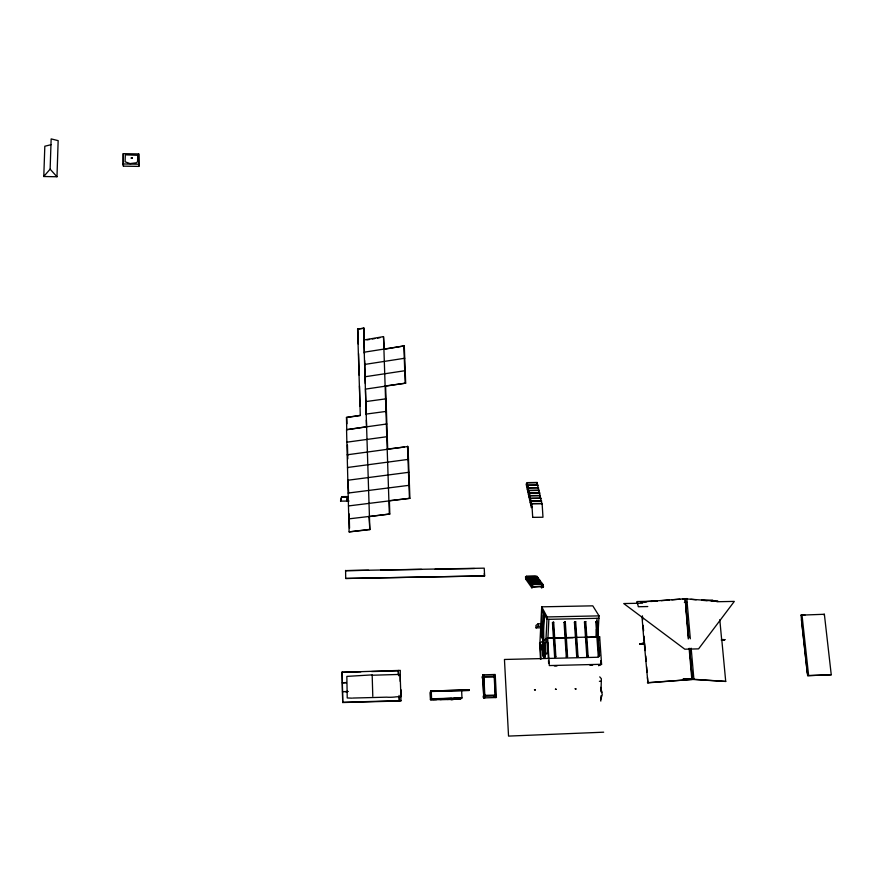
<?xml version="1.0" encoding="UTF-8"?>
<svg xmlns="http://www.w3.org/2000/svg" width="875" height="875" viewBox="0 0 875 875"><rect width="100%" height="100%" fill="white"/><g stroke="black" fill="none" stroke-linecap="round" stroke-linejoin="round"><path stroke-width="1.31" d="M138.862 166.403L138.72 153.923L123.244 153.661L123.047 163.964L123.408 166.152L138.862 166.403L138.72 153.923M123.408 166.152L123.244 153.661M600.797 701.105L600.972 695.811M601.005 691.841L601.355 678.737L599.736 676.867M56.973 176.761L58.155 140.634L51.155 138.906L50.127 169.159L43.75 176.509L56.973 176.761L50.127 169.159M43.783 176.509L44.822 146.223L50.958 144.736M541.712 606.834L539.809 645.094L545.147 655.812L547.105 616.941L541.712 606.834L592.791 605.839L599.058 615.88L597.953 634.572M543.156 640.227L540.969 635.906L542.227 610.433M542.97 624.663L543.441 615.256M542.959 633.183L542.817 635.863L540.969 635.906M543.222 627.823L543.955 613.08M543.222 638.87L544.436 614.589M547.148 653.395L547.706 642.491M547.914 638.4L548.877 619.314M595.919 637.339L596.4 629.18M596.805 622.409L597.045 618.319M538.42 487.714L538.07 488.239L537.873 485.045L527.953 485.144M529.058 490.427L539.077 490.252L539.273 493.456L539.623 492.887L529.638 493.041M539.678 492.866L539.875 496.081L540.236 495.513M541.439 500.85L541.089 501.364L540.892 498.137L530.808 498.312M542.052 503.508L532.055 503.552M346.653 500.609L347.758 496.573L341.709 496.639L340.55 501.134L349.059 501.047M340.55 501.134L341.709 496.639M600.655 699.628L602.241 694.739L600.764 687.334L601.814 692.519M345.592 570.413L345.702 578.473L484.619 575.914L484.225 568.159L345.505 570.642L368.594 570.259M345.702 578.473L484.619 575.914M400.75 696.948L400.947 689.828L400.892 700.973L342.716 702.538L342.016 672.273L400.291 670.392L400.225 681.373M342.475 691.764L347.988 691.392M342.716 702.538L342.169 672.011M526.706 486.664L527.778 485.319L537.83 485.22M527.286 489.256L528.347 487.911L538.42 487.812M527.866 491.859L528.938 490.525L539.022 490.427L538.672 490.842L538.475 487.648L528.467 487.812M536.889 483.066L537.228 482.628L527.198 482.727L526.138 484.083L531.366 507.697L532.055 506.877M528.434 494.473L529.517 493.139L539.623 493.041M529.025 497.098L530.097 495.775L540.236 495.666M529.605 499.734L530.688 498.411L540.837 498.302L540.488 498.717L540.28 495.502L530.283 495.6M530.195 502.37L531.278 501.069L541.45 500.959M530.775 505.028L531.869 503.727L542.062 503.617M542.117 503.442L542.97 517.234L532.755 517.355M526.477 576.745L525.525 576.756L526.269 577.806L526.323 576.33L536.834 576.155L537.502 578.627L536.55 578.648M537.567 577.15L526.892 577.467L537.567 577.15L538.245 579.633L537.283 579.644M527.034 577.325L527.68 579.819L527.745 578.331L538.311 578.145L539.153 580.869M342.88 702.308L401.308 700.569M529.036 580.475L539.788 580.158L529.036 580.475L529.112 581.831L530.075 581.82L528.555 581.055L528.456 579.337L539.044 579.152M529.747 581.492L540.531 581.175L532.405 581.448M529.889 581.361L531.278 584.905L531.344 583.406L542.03 583.22L542.719 585.747L541.745 585.769L541.811 586.72L532.744 586.983L531.825 587.814L525.656 579.031L525.525 576.756M527.603 578.462L538.311 578.145M531.344 583.406L532.011 585.944L532.077 584.434L542.795 584.248L543.484 586.786L541.395 587.639L543.484 586.786M533.039 586.873L542.894 585.987M541.133 582.323L541.384 583.92L540.422 583.942M542.03 583.22L531.202 583.538M531.934 584.566L542.795 584.248M541.559 587.639L542.511 586.808L541.92 586.009M542.369 587.617L543.32 586.786M430.741 691.042L469.295 689.839L469.044 690.517L430.741 691.042L469.295 689.839M430.762 691.523L469.328 690.32M131.162 158.014L131.884 157.872M132.213 158.058L131.545 158.145M431.572 698.775L431.277 691.184L430.117 692.169L430.412 699.705L431.572 698.775L461.967 697.955L461.628 690.386M431.2 699.967C430.62 698.359 435.127 699.803 440.639 699.716C444.905 696.916 432.206 701.498 431.725 699.202L450.942 698.294L449.827 699.464L440.923 699.705C441.886 697.178 446.337 700.623 450.461 699.005M540.739 623.788L538.048 623.842L535.916 625.472L536.069 627.9L541.428 627.78M541.658 622.913L542.872 622.453L544.983 657.07L544.392 657.442L543.758 657.464L541.658 622.913L542.872 622.453M536.069 627.9L538.191 626.281L540.892 626.227M552.464 622.683L553.7 622.234L555.877 656.808L555.264 657.191L554.63 657.202L552.464 622.683L553.7 622.234M482.672 674.844L483.809 697.9L482.672 674.844L495.217 674.483L496.398 697.517L483.809 697.9M449.827 699.464L451.445 698.316L450.319 699.147M483.798 674.767L484.936 697.823M482.847 678.202L482.202 677.02L483.47 676.102L484.116 677.283M482.267 678.213L483.602 677.294L484.498 695.373L483.142 696.205L483.787 697.386M454.77 699.311C458.117 696.948 451.587 701.203 450.33 699.431M455.383 699.289L456.531 698.469C465.872 697.069 458.172 700.35 455.372 699.005M564.058 622.431L565.305 621.983L567.558 656.523L566.923 656.906L566.289 656.917L564.058 622.431L565.305 621.983M494.08 674.559L494.145 675.828M459.812 699.169L460.994 698.348M461.967 697.955L460.622 698.895L445.998 699.223M574.416 622.234L575.684 621.775L577.992 656.283L577.347 656.666L576.712 656.677L574.416 622.234L575.684 621.775M584.456 622.016L585.747 621.567L588.12 656.053L587.453 656.425L586.819 656.447L584.456 622.016L585.747 621.567M595.809 621.786L597.122 621.327L599.561 655.78L598.872 656.152L598.248 656.173L595.809 621.786L597.122 621.327M598.598 665.722L601.573 664.289L599.681 636.858L547.663 638.006L539.58 643.223L540.52 659.356M543.758 657.464L544.983 657.07M483.733 696.183L484.859 695.461M483.208 697.408L485.067 696.577L485.012 695.362M547.345 641.616L541.942 645.05L542.598 656.184L548.013 652.936M554.63 657.202L555.877 656.808M495.261 697.583L495.195 696.303M566.289 656.917L567.558 656.523M576.712 656.677L577.992 656.283M586.819 656.447L588.12 656.053M588.153 637.427L599.681 636.858M598.248 656.173L599.561 655.78M801.019 615.136L824.37 614.272L831.25 674.767L807.636 675.653L801.019 615.136L804.967 615.059M823.386 614.677L824.37 614.272M807.636 675.653L831.25 674.767M639.68 644.033L644.558 642.95L639.68 644.033L644.306 643.639L647.905 682.839L692.256 679.438L689.555 648.583M721.416 640.402L724.927 639.68L721.645 639.461L719.797 619.708M724.927 639.68L721.853 640.38L725.714 681.439L683.331 678.891L693.886 679.077L691.162 648.2M711.178 601.092L718.058 601.278L685.344 598.828L688.767 637.722M366.362 420.055L366.559 426.814L346.763 429.767L346.456 417.441L360.303 415.57L357.602 329.066L364 328.212L364.35 340.397M357.602 329.066L364 328.212M368.944 516.348L369.852 529.638L363.847 339.992L383.502 336.623L384.398 349.234L404.294 345.887L405.672 383.152L385.12 386.006M366.964 339.905L369.589 339.456M372.203 339.008L374.828 338.559M377.442 338.111L380.067 337.663M364.197 352.198L404.294 345.887M365.269 389.156L405.672 383.152M683.331 678.891L693.886 679.077M365.991 414.105L386.444 411.37M346.456 417.441L359.997 415.384M369.852 529.638L349.114 531.88L346.555 429.614L386.859 423.981M346.861 442.181L387.275 436.658M388.894 500.719L409.916 498.323L408.013 446.502L347.178 454.803L347.714 455.077M387.198 449.105L404.195 447.048M348.469 505.936L409.916 498.323M389.397 500.97L389.823 514.019L348.786 518.875L349.322 519.105M369.469 516.578L389.823 514.019M349.114 531.88L369.327 529.408M640.172 644.252L644.798 643.847L645.334 650.573M640.839 602.011L685.169 598.763L688.603 637.853M643.978 602.055L646.636 601.836M650.628 601.519L657.267 600.994M661.248 600.677L669.222 600.031M671.88 599.823L679.853 599.178M682.511 598.97L685.169 598.763M647.412 682.675L692.256 679.438M399.372 696.675L396.069 696.85A5.677 0.558 -2.1 0 1 386.673 697.167L352.723 698.053M603.662 732.189L508.539 736.094L504.448 659.466L598.587 657.234M131.556 157.752L132.125 157.806M131.873 158.277L131.283 158.091M345.166 691.698L347.867 691.633M484.717 695.373L495.173 695.089L494.211 677.031L483.864 677.294M484.794 696.281L494.922 696.008M493.609 697.123L494.2 697.113M456.291 698.348L460.753 698.512M451.456 698.6L455.93 698.48M460.819 698.469L456.531 698.469M430.412 699.705L436.975 699.53M601.573 664.289L549.303 665.569L547.663 638.006M554.148 665.722L556.817 665.656M590.275 664.836L592.955 664.77M598.303 664.65L600.983 664.584L600.709 660.669M342.016 672.273L360.85 671.814M371.613 671.552L397.184 670.928M399.547 674.428L371.897 675.248M483.82 676.386L493.905 676.134M482.202 677.02L482.792 676.998M346.434 682.489L342.267 682.85L346.303 682.741M807.253 673.159L801.402 619.664M599.408 681.297L601.3 681.242M545.267 653.439L547.991 653.373M554.728 665.711L557.419 665.645M589.684 664.88L592.375 664.814M548.516 638.312L573.125 637.766M642.6 603.181L623.744 603.553L684.797 649.195L698.578 648.867L734.322 601.398L716.877 601.737M684.359 602.372L687.072 602.317M647.773 606.55L638.312 606.736L637.197 601.552L657.42 601.158M547.105 616.941L599.058 615.88M598.916 618.275L546.984 619.358L541.592 609.208M531.453 585.145L532.416 585.123M532.077 584.434L532.175 586.173L533.728 586.961L531.825 587.814M701.903 600.305L712.688 600.097M380.822 570.062L421.564 569.395M435.137 569.177L474.523 568.531M526.192 576.472L535.38 576.308M535.992 577.872L536.944 577.861M525.656 579.031L526.608 579.009M527.133 579.042L528.095 579.02M527.745 578.331L527.844 580.048L528.839 580.595M529.178 580.344L529.277 582.072L530.239 582.05M530.469 582.509L541.286 582.192M529.998 583.089L530.961 583.067M531.53 504.142L531.245 501.266M531.42 504.208L531.278 501.069M527.439 485.745L527.166 482.923M528.533 491.017L528.325 488.108M529.178 493.566L528.938 490.525M341.72 497.109L347.769 497.044L346.522 500.609M530.25 498.903L530.097 495.775M531.464 500.894L541.505 500.784L541.702 504.022M530.83 501.55L530.655 498.608M527.319 482.628L537.283 482.464L537.48 485.647M351.783 698.141L347.233 697.966L346.839 676.397L372.17 674.877L372.794 696.314M123.047 163.964L138.556 164.216M721.284 639.789L723.472 639.942M684.797 678.661L725.714 681.439M690.78 599.309L696.216 599.78M701.663 600.261L707.098 600.742M348.031 467.764L347.495 467.491L408.483 459.364M409.434 485.275L348.141 493.052L348.677 493.303L347.823 480.244L408.953 472.281M685.18 598.828L688.286 638.98M366.144 401.909L365.63 401.603L386.028 398.825M365.422 377.114L364.908 376.775L405.213 370.672M365.061 364.798L364.547 364.459L404.753 358.247M526.969 578.812L526.323 576.33M527.844 580.048L528.391 580.825M528.555 581.055L529.112 581.831M529.277 582.072L529.834 582.859M532.175 586.173L532.744 586.983M539.93 642.753L544.677 652.247M801.97 614.731L808.609 675.347M686.787 598.522L690.331 638.805M689.708 648.452L692.42 679.306M689.117 648.375L691.819 679.262M645.761 655.944L646.188 661.325M646.614 666.706L647.041 672.087M647.467 677.458L647.905 682.839M642.403 615.825L642.72 619.894M643.158 625.319L643.584 630.744M644.022 636.169L644.448 641.594M642.02 616.941L644.077 642.731M637.197 601.552L637.372 603.794M596.488 621.338L598.938 655.791M596.903 628.381L597.373 634.998M597.745 640.281L598.216 646.898M598.686 653.516L598.872 656.152M599.091 637.186L599.266 639.8M599.812 647.62L600.075 651.536M585.113 621.578L587.453 656.425M575.05 621.786L577.347 656.666M564.681 621.994L566.923 656.906M553.066 622.245L555.264 657.191M542.642 584.38L542.719 585.747M540.378 581.306L540.466 582.673M539.634 580.289L539.722 581.656M542.237 622.475L544.348 657.081M538.158 578.277L538.245 579.633M537.425 577.281L537.502 578.627M547.159 638.345L548.33 657.989M548.483 660.614L548.636 663.239M531.869 503.727L532.7 517.42M538.048 623.842L538.191 626.281M529.517 493.139L529.703 496.267L529.484 493.336M533.159 586.162L533.192 586.742M529.517 581.033L529.55 581.612M540.072 642.906L541.012 659.072M493.959 677.031L494.484 675.817L495.534 696.292L494.878 695.1M484.291 573.541L484.422 576.122M483.47 676.102L483.525 677.294M484.083 690.32L484.477 696.587M403.812 345.527L405.18 382.823M407.52 446.217L409.423 498.072M400.159 674.723L400.881 696.03M398.42 670.436L398.595 675.708M399.306 696.587L399.438 700.623M398.245 670.633L398.377 674.581M399.077 695.428L399.252 700.788M385.623 386.334L387.702 449.389M383.502 336.623L389.32 513.789M363.694 327.994L364.438 353.719M364.634 360.489L365.302 383.502M365.498 390.272L366.209 414.641M357.908 329.284L358.312 344.116M358.575 353.544L359.177 375.123M359.483 385.908L360.041 406.131M346.763 417.627L346.927 423.784M347.452 444.981L347.802 458.883M349.191 513.931L349.552 528.205M137.703 155.312L137.594 161.558L136.511 162.761L130.025 163.592L125.092 161.787L125.311 154.831L137.703 155.312M575.203 688.822L575.98 689.008L575.203 688.822M555.45 689.161L556.237 689.347L555.45 689.161M534.483 689.795L535.27 689.981L534.483 689.795M430.588 692.825L430.664 699.366L430.588 692.825M455.733 698.327L451.227 698.764L455.733 698.327M528.019 488.338L527.8 485.406L527.953 488.414"/></g></svg>
